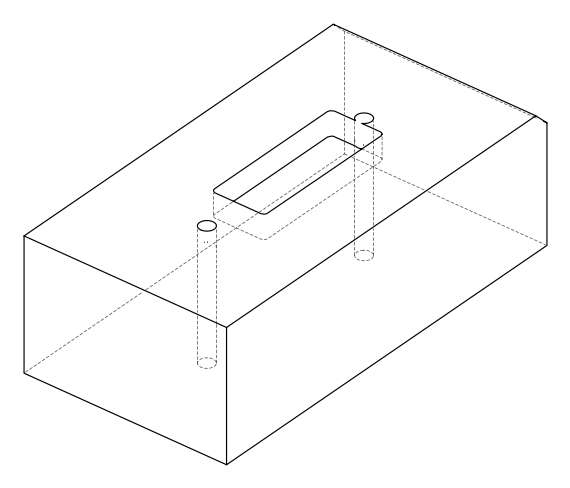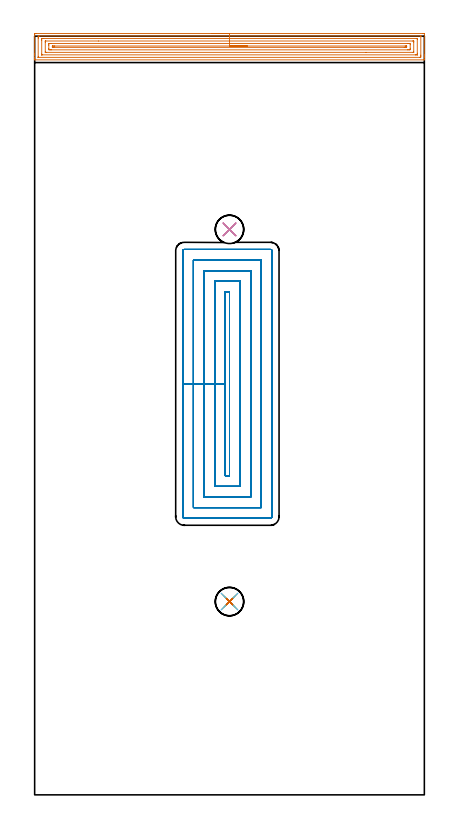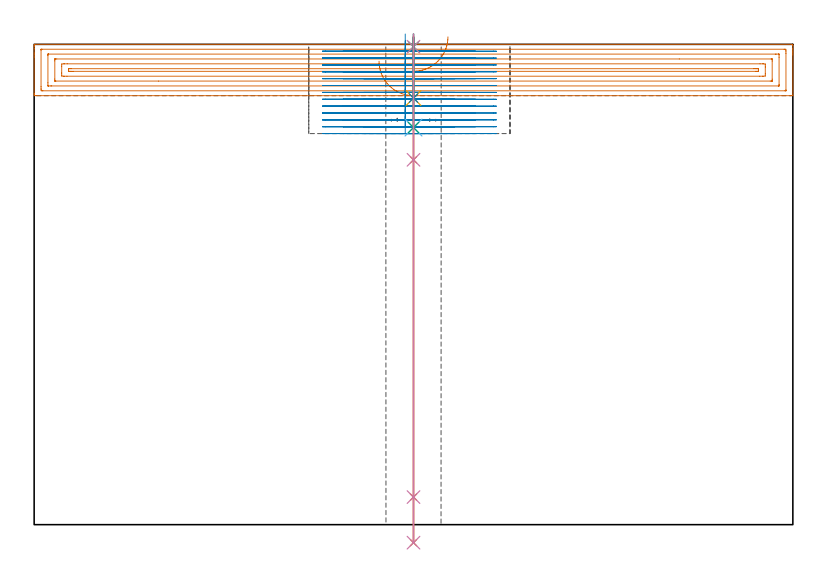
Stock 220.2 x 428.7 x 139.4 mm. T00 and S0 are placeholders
(PLAN: 10 operations, 8 tool changes, 54.6 min)
(1 AREA_MILL | FG_CHAMFER_SURFACE | UGT0205_001 | 10.79 min | 24442 mm3)
(2 MILL_RECTANGULAR_POCKET | POCKET_RECTANGULAR_STRAIGHT | NXT0201_009 | Follow Part, ap 2, ae 75% | 41.78 min | 241344 mm3)
(3 SPOT_DRILL | STEP1HOLE | NXT0321_9005460120000 | 0.03 min | 6 mm3)
(4 SPOT_DRILL_1 | STEP1HOLE_1 | NXT0321_9005460120000 | 0.03 min | 30 mm3)
(5 DRILL_BLIND_HOLE_INTO_CENTER | STEP1HOLE | UGT0301_217 | 0.07 min | 1114 mm3)
(6 DRILL_TO_ENLARGE_BLIND_HOLE | STEP1HOLE | NXT0301_111 | 0.11 min | 3443 mm3)
(7 GUN_DRILL_THROUGH_HOLE | STEP1HOLE | UGT0307_013 | 0.78 min | 23436 mm3)
(8 DRILL_BLIND_HOLE_INTO_CENTER_1 | STEP1HOLE_1 | UGT0301_217 | 0.07 min | 1144 mm3)
(9 DRILL_TO_ENLARGE_BLIND_HOLE_1 | STEP1HOLE_1 | NXT0301_111 | 0.11 min | 3347 mm3)
(10 GUN_DRILL_THROUGH_HOLE_1 | STEP1HOLE_1 | UGT0307_013 | 0.78 min | 23429 mm3)
(TOOL UGT0205_001 | Chamfer Mill 20 x 3 x 45 deg. | D20 FL50 Z2)
(TOOL NXT0201_009 | ENDMILL 8mm [2P460-0800-NA 1630] | D8 FL26 Z6)
(TOOL NXT0321_9005460120000 | NC Spot Drill, 142deg, 12mm, Carbide, Uncoated | D12 PA142 FL30 Z2)
(TOOL UGT0301_217 | Twist Drill 10.4 mm | D10.4 PA118 FL82 Z2)
(TOOL NXT0301_111 | Carbide Drill 16.1mm [860.1-1610-050A1-PM 4234] | D16.1 PA147 FL73 Z2)
(TOOL UGT0307_013 | Gun Drill 16 mm | D16 PA130 FL24 Z1)
(OP 1 AREA_MILL)
G17 G21 G94 G90
T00 M6
G54
G17 G0 G90 X100.1 Y430.2 S1061 M3
G43 Z149.4 H0
Z134.5
G94 G1 X100.138 Z133.628 F250.
X100.252 Z132.764
X100.441 Z131.912
X100.703 Z131.08
X101.037 Z130.274
X101.44 Z129.5
X101.908 Z128.764
X102.44 Z128.072
X103.029 Z127.429
X103.672 Z126.84
X104.364 Z126.309
X105.1 Z125.84
X105.874 Z125.437
X106.68 Z125.103
X107.512 Z124.841
X108.364 Z124.652
X109.228 Z124.538
X110.1 Z124.5
X219.577
X220.051 Y430.195 Z124.503
X220.19 Y430.192 Z124.506
X220.2 Y430.049 Z124.649
Y418.355 Z136.34
Y417.822 Z136.875
Y417.476 Z137.22
Y416.943 Z137.753
Y416.597 Z138.098
Y415.628 Z139.071
X220.19 Y415.307 Z139.393
X220.024 Y415.3 Z139.4
X0.176
X0.01 Y415.307 Z139.393
X0. Y415.629 Z139.071
Y415.905 Z138.795
Y416.597 Z138.098
Y417.822 Z136.875
Y418.355 Z136.34
Y418.967 Z135.728
Y429.516 Z125.182
X0.003 Y429.782 Z124.915
X0.01 Y430.192 Z124.505
X0.202 Y430.196 Z124.502
X0.623 Y430.2 Z124.5
X110.1
Y428.786 Z125.914
X217.909
X218.154 Y428.784 Z125.916
X218.184 Y428.782 Z125.918
X218.19 Y428.779 Z125.921
X218.194 Y428.771 Z125.929
X218.198 Y428.736 Z125.964
X218.199 Y428.703 Z125.997
X218.2 Y428.5 Z126.2
Y417.952 Z136.748
X218.196 Y417.476 Z137.224
X218.19 Y417.082 Z137.618
X218.167 Y416.721 Z137.979
X217.79 Y416.716 Z137.984
X217.67 Y416.715 Z137.985
X2.291 Y416.714 Z137.986
X2.046 Y416.716 Z137.984
X2.016 Y416.718 Z137.982
X2.01 Y416.721 Z137.979
X2.006 Y416.729 Z137.971
X2.002 Y416.764 Z137.936
X2.001 Y416.797 Z137.903
X2. Y417. Z137.7
Y427.548 Z127.152
X2.004 Y428.024 Z126.676
X2.009 Y428.418 Z126.282
X2.033 Y428.779 Z125.921
X2.41 Y428.784 Z125.916
X2.53 Y428.785 Z125.915
X110.1 Y428.786 Z125.914
Y427.372 Z127.328
X216.002 Y427.371 Z127.329
X216.079
X216.14 Y427.368 Z127.332
X216.178 Y427.365 Z127.335
X216.19 Y427.361 Z127.339
X216.192 Y427.339 Z127.361
X216.197 Y427.145 Z127.555
X216.2 Y426.951 Z127.749
Y419.04 Z135.66
X216.198 Y418.355 Z136.345
X216.195 Y418.165 Z136.535
X216.19 Y418.138 Z136.562
X216.173 Y418.135 Z136.565
X216.117 Y418.132 Z136.568
X216.002 Y418.13 Z136.57
X215.339 Y418.129 Z136.571
X215.109
X4.198
X4.121
X4.06 Y418.132 Z136.568
X4.022 Y418.135 Z136.565
X4.01 Y418.139 Z136.561
X4.008 Y418.161 Z136.539
X4.003 Y418.355 Z136.345
X4. Y418.549 Z136.151
Y426.46 Z128.24
X4.002 Y427.145 Z127.555
X4.005 Y427.335 Z127.365
X4.01 Y427.362 Z127.338
X4.027 Y427.365 Z127.335
X4.083 Y427.368 Z127.332
X4.198 Y427.37 Z127.33
X4.861 Y427.371 Z127.329
X5.091 Y427.372 Z127.328
X110.1
Y425.957 Z128.743
X213.636
X214.058 Y425.956 Z128.744
X214.142 Y425.953 Z128.747
X214.179 Y425.951 Z128.749
X214.19 Y425.946 Z128.754
X214.193 Y425.923 Z128.777
X214.196 Y425.819 Z128.881
X214.2 Y425.402 Z129.298
Y420.128 Z134.572
X214.196 Y419.681 Z135.019
X214.192 Y419.573 Z135.127
X214.19 Y419.552 Z135.148
X214.163 Y419.549 Z135.151
X214.094 Y419.546 Z135.154
X213.9 Y419.544 Z135.156
X187.241 Y419.543 Z135.157
X6.564
X6.142 Y419.545 Z135.155
X6.058 Y419.547 Z135.153
X6.021 Y419.549 Z135.151
X6.01 Y419.555 Z135.145
X6.007 Y419.577 Z135.123
X6.004 Y419.681 Z135.019
X6. Y420.098 Z134.602
Y425.372 Z129.328
X6.004 Y425.819 Z128.881
X6.008 Y425.927 Z128.773
X6.01 Y425.948 Z128.752
X6.037 Y425.951 Z128.749
X6.106 Y425.954 Z128.746
X6.3 Y425.956 Z128.744
X36.135 Y425.957 Z128.743
X110.1
Y424.543 Z130.157
X210.605
X211.499 Y424.542 Z130.158
X211.534 Y424.541 Z130.159
X212.19 Y424.508 Z130.192
X212.199 Y423.854 Z130.846
X212.2 Y421.871 Z132.829
X212.197 Y421.219 Z133.481
X212.19 Y420.992 Z133.708
X211.568 Y420.959 Z133.741
X211.534 Y420.958 Z133.742
X210.676 Y420.957 Z133.743
X9.595
X8.701 Y420.958 Z133.742
X8.666 Y420.959 Z133.741
X8.01 Y420.992 Z133.708
X8.001 Y421.646 Z133.054
X8. Y423.629 Z131.071
X8.003 Y424.281 Z130.419
X8.01 Y424.508 Z130.192
X8.632 Y424.541 Z130.159
X8.666 Y424.542 Z130.158
X9.524 Y424.543 Z130.157
X110.1
Y423.129 Z131.571
X209.361
X209.747 Y423.128 Z131.572
X210.131 Y423.124 Z131.576
X210.179 Y423.122 Z131.578
X210.191 Y423.116 Z131.584
X210.194 Y423.096 Z131.604
X210.198 Y423.018 Z131.682
X210.2 Y422.899 Z131.801
X210.199 Y422.75 Z131.95
X210.195 Y422.527 Z132.173
X210.19 Y422.417 Z132.283
X210.179 Y422.378 Z132.322
X210.127 Y422.375 Z132.325
X209.747 Y422.373 Z132.327
X209.238 Y422.371 Z132.329
X208.853
X10.839
X10.453 Y422.372 Z132.328
X10.069 Y422.376 Z132.324
X10.021 Y422.378 Z132.322
X10.009 Y422.384 Z132.316
X10.006 Y422.404 Z132.296
X10.002 Y422.482 Z132.218
X10. Y422.601 Z132.099
X10.001 Y422.75 Z131.95
X10.005 Y422.973 Z131.727
X10.01 Y423.084 Z131.616
X10.021 Y423.122 Z131.578
X10.073 Y423.125 Z131.575
X10.453 Y423.127 Z131.573
X10.962 Y423.129 Z131.571
X11.347
X110.1
X110.972 Z131.609
X111.836 Z131.723
X112.688 Z131.912
X113.52 Z132.174
X114.326 Z132.508
X115.1 Z132.911
X115.836 Z133.38
X116.528 Z133.911
X117.171 Z134.5
X117.76 Z135.143
X118.292 Z135.835
X118.76 Z136.571
X119.163 Z137.345
X119.497 Z138.151
X119.759 Z138.983
X119.948 Z139.835
X120.062 Z140.7
X120.1 Z141.571
G0 Z149.4
M5
M2
(OP 2 MILL_RECTANGULAR_POCKET)
G17 G21 G94 G90
T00 M6
G54
G17 G0 G90 X107.7 Y250.882 S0 M3
G43 Z149.4 H1
Z142.4
G94 G1 Y232.25 Z137.408 F250.
Y180.3 F500.
X110.1
Y284.2
X107.7
Y232.25
X101.7
Y174.3
X116.1
Y290.2
X101.7
Y232.25
X95.7
Y168.3
X122.1
Y296.2
X113.373
X95.7
Y232.25
X89.7
Y162.3
X128.1
Y302.2
X89.7
Y232.25
X83.7
Y157.1
G3 X84.5 Y156.3 R0.8
G1 X133.3
G3 X134.1 Y157.1 R0.8
G1 Y307.4
G3 X133.3 Y308.2 R0.8
G1 X84.5
G3 X83.7 Y307.4 R0.8
G1 Y232.25
Y231.25
G0 X107.7 Y250.882 Z140.408
G1 Y232.25 Z135.415 F250.
Y180.3 F500.
X110.1
Y284.2
X107.7
Y232.25
X101.7
Y174.3
X116.1
Y290.2
X101.7
Y232.25
X95.7
Y168.3
X122.1
Y296.2
X113.373
X95.7
Y232.25
X89.7
Y162.3
X128.1
Y302.2
X89.7
Y232.25
X83.7
Y157.1
G3 X84.5 Y156.3 R0.8
G1 X133.3
G3 X134.1 Y157.1 R0.8
G1 Y307.4
G3 X133.3 Y308.2 R0.8
G1 X84.5
G3 X83.7 Y307.4 R0.8
G1 Y232.25
Y231.25
G0 X107.7 Y250.882 Z138.415
G1 Y232.25 Z133.423 F250.
Y180.3 F500.
X110.1
Y284.2
X107.7
Y232.25
X101.7
Y174.3
X116.1
Y290.2
X101.7
Y232.25
X95.7
Y168.3
X122.1
Y296.2
X113.373
X95.7
Y232.25
X89.7
Y162.3
X128.1
Y302.2
X89.7
Y232.25
X83.7
Y157.1
G3 X84.5 Y156.3 R0.8
G1 X133.3
G3 X134.1 Y157.1 R0.8
G1 Y307.4
G3 X133.3 Y308.2 R0.8
G1 X84.5
G3 X83.7 Y307.4 R0.8
G1 Y232.25
Y231.25
G0 X107.7 Y250.882 Z136.423
G1 Y232.25 Z131.431 F250.
Y180.3 F500.
X110.1
Y284.2
X107.7
Y232.25
X101.7
Y174.3
X116.1
Y290.2
X101.7
Y232.25
X95.7
Y168.3
X122.1
Y296.2
X113.373
X95.7
Y232.25
X89.7
Y162.3
X128.1
Y302.2
X89.7
Y232.25
X83.7
Y157.1
G3 X84.5 Y156.3 R0.8
G1 X133.3
G3 X134.1 Y157.1 R0.8
G1 Y307.4
G3 X133.3 Y308.2 R0.8
G1 X84.5
G3 X83.7 Y307.4 R0.8
G1 Y232.25
Y231.25
G0 X107.7 Y250.882 Z134.431
G1 Y232.25 Z129.438 F250.
Y180.3 F500.
X110.1
Y284.2
X107.7
Y232.25
X101.7
Y174.3
X116.1
Y290.2
X101.7
Y232.25
X95.7
Y168.3
X122.1
Y296.2
X113.373
X95.7
Y232.25
X89.7
Y162.3
X128.1
Y302.2
X89.7
Y232.25
X83.7
Y157.1
G3 X84.5 Y156.3 R0.8
G1 X133.3
G3 X134.1 Y157.1 R0.8
G1 Y307.4
G3 X133.3 Y308.2 R0.8
G1 X84.5
G3 X83.7 Y307.4 R0.8
G1 Y232.25
Y231.25
G0 X107.7 Y250.882 Z132.438
G1 Y232.25 Z127.446 F250.
Y180.3 F500.
X110.1
Y284.2
X107.7
Y232.25
X101.7
Y174.3
X116.1
Y290.2
X101.7
Y232.25
X95.7
Y168.3
X122.1
Y296.2
X113.373
X95.7
Y232.25
X89.7
Y162.3
X128.1
Y302.2
X89.7
Y232.25
X83.7
Y157.1
G3 X84.5 Y156.3 R0.8
G1 X133.3
G3 X134.1 Y157.1 R0.8
G1 Y307.4
G3 X133.3 Y308.2 R0.8
G1 X84.5
G3 X83.7 Y307.4 R0.8
G1 Y232.25
Y231.25
G0 X107.7 Y250.882 Z130.446
G1 Y232.25 Z125.454 F250.
Y180.3 F500.
X110.1
Y284.2
X107.7
Y232.25
X101.7
Y174.3
X116.1
Y290.2
X101.7
Y232.25
X95.7
Y168.3
X122.1
Y296.2
X113.373
X95.7
Y232.25
X89.7
Y162.3
X128.1
Y302.2
X89.7
Y232.25
X83.7
Y157.1
G3 X84.5 Y156.3 R0.8
G1 X133.3
G3 X134.1 Y157.1 R0.8
G1 Y307.4
G3 X133.3 Y308.2 R0.8
G1 X84.5
G3 X83.7 Y307.4 R0.8
G1 Y232.25
Y231.25
G0 X107.7 Y250.882 Z128.454
G1 Y232.25 Z123.462 F250.
Y180.3 F500.
X110.1
Y284.2
X107.7
Y232.25
X101.7
Y174.3
X116.1
Y290.2
X101.7
Y232.25
X95.7
Y168.3
X122.1
Y296.2
X113.371
X95.7
Y232.25
X89.7
Y162.3
X128.1
Y302.2
X113.371
X89.7
Y232.25
X83.7
Y157.1
G3 X84.5 Y156.3 R0.8
G1 X133.3
G3 X134.1 Y157.1 R0.8
G1 Y307.4
G3 X133.3 Y308.2 R0.8
G1 X84.5
G3 X83.7 Y307.4 R0.8
G1 Y232.25
Y231.25
G0 X107.7 Y250.882 Z126.462
G1 Y232.25 Z121.469 F250.
Y180.3 F500.
X110.1
Y284.2
X107.7
Y232.25
X101.7
Y174.3
X116.1
Y290.2
X101.7
Y232.25
X95.7
Y168.3
X122.1
Y296.2
X113.371
X95.7
Y232.25
X89.7
Y162.3
X128.1
Y302.2
X113.371
X89.7
Y232.25
X83.7
Y157.1
G3 X84.5 Y156.3 R0.8
G1 X133.3
G3 X134.1 Y157.1 R0.8
G1 Y307.4
G3 X133.3 Y308.2 R0.8
G1 X84.5
G3 X83.7 Y307.4 R0.8
G1 Y232.25
Y231.25
G0 X107.7 Y250.882 Z124.469
G1 Y232.25 Z119.477 F250.
Y180.3 F500.
X110.1
Y284.2
X107.7
Y232.25
X101.7
Y174.3
X116.1
Y290.2
X101.7
Y232.25
X95.7
Y168.3
X122.1
Y296.2
X113.371
X95.7
Y232.25
X89.7
Y162.3
X128.1
Y302.2
X113.371
X89.7
Y232.25
X83.7
Y157.1
G3 X84.5 Y156.3 R0.8
G1 X133.3
G3 X134.1 Y157.1 R0.8
G1 Y307.4
G3 X133.3 Y308.2 R0.8
G1 X84.5
G3 X83.7 Y307.4 R0.8
G1 Y232.25
Y231.25
G0 X107.7 Y250.882 Z122.477
G1 Y232.25 Z117.485 F250.
Y180.3 F500.
X110.1
Y284.2
X107.7
Y232.25
X101.7
Y174.3
X116.1
Y290.2
X101.7
Y232.25
X95.7
Y168.3
X122.1
Y296.2
X113.371
X95.7
Y232.25
X89.7
Y162.3
X128.1
Y302.2
X113.371
X89.7
Y232.25
X83.7
Y157.1
G3 X84.5 Y156.3 R0.8
G1 X133.3
G3 X134.1 Y157.1 R0.8
G1 Y307.4
G3 X133.3 Y308.2 R0.8
G1 X84.5
G3 X83.7 Y307.4 R0.8
G1 Y232.25
Y231.25
G0 X107.7 Y250.882 Z120.485
G1 Y232.25 Z115.492 F250.
Y180.3 F500.
X110.1
Y284.2
X107.7
Y232.25
X101.7
Y174.3
X116.1
Y290.2
X101.7
Y232.25
X95.7
Y168.3
X122.1
Y296.2
X113.371
X95.7
Y232.25
X89.7
Y162.3
X128.1
Y302.2
X113.371
X89.7
Y232.25
X83.7
Y157.1
G3 X84.5 Y156.3 R0.8
G1 X133.3
G3 X134.1 Y157.1 R0.8
G1 Y307.4
G3 X133.3 Y308.2 R0.8
G1 X84.5
G3 X83.7 Y307.4 R0.8
G1 Y232.25
Y231.25
G0 X107.7 Y250.882 Z118.492
G1 Y232.25 Z113.5 F250.
Y180.3 F500.
X110.1
Y284.2
X107.7
Y232.25
X101.7
Y174.3
X116.1
Y290.2
X101.7
Y232.25
X95.7
Y168.3
X122.1
Y296.2
X113.371
X95.7
Y232.25
X89.7
Y162.3
X128.1
Y302.2
X113.371
X89.7
Y232.25
X83.7
Y157.1
G3 X84.5 Y156.3 R0.8
G1 X133.3
G3 X134.1 Y157.1 R0.8
G1 Y307.4
G3 X133.3 Y308.2 R0.8
G1 X84.5
G3 X83.7 Y307.4 R0.8
G1 Y232.25
Y231.25
G0 Z149.4
M5
M2
(OP 3 SPOT_DRILL)
G17 G21 G94 G90
T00 M6
G54
G17 G0 G90 X110.1 Y109.2 S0 M3
G43 Z149.4 H0
G94 G81 G98 Z138.711 F250. R142.4
G80
M5
M2
(OP 4 SPOT_DRILL_1)
G17 G21 G94 G90
T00 M6
G54
G17 G0 G90 X110.1 Y319.5 S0 M3
G43 Z149.4 H0
G94 G81 G98 Z138.711 F250. R142.4
G80
M5
M2
(OP 5 DRILL_BLIND_HOLE_INTO_CENTER)
G17 G21 G94 G90
T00 M6
G54
G17 G0 G90 X110.1 Y109.2 S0 M3
G43 Z149.4 H0
G94 G81 G98 Z123.8 F250. R141.4
G80
M5
M2
(OP 6 DRILL_TO_ENLARGE_BLIND_HOLE)
G17 G21 G94 G90
T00 M6
G54
G17 G0 G90 X110.1 Y109.2 S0 M3
G43 Z149.4 H1
G94 G81 G98 Z115.25 F250. R141.4
G80
M5
M2
(OP 7 GUN_DRILL_THROUGH_HOLE)
G17 G21 G94 G90
T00 M6
G54
G17 G0 G90 X110.1 Y109.2 M8
G43 Z149.4 H0
Z141.62
S716 M3
G94 G1 Z105.889 F125. M26
G4 X.084
Z8. F250.
G4 X.084
Z-5.23 F125.
G4 X.084
M5
M9
G0 Z141.62
Z149.4
M2
(OP 8 DRILL_BLIND_HOLE_INTO_CENTER_1)
G17 G21 G94 G90
T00 M6
G54
G17 G0 G90 X110.1 Y319.5 S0 M3
G43 Z149.4 H0
G94 G81 G98 Z123.8 F250. R141.4
G80
M5
M2
(OP 9 DRILL_TO_ENLARGE_BLIND_HOLE_1)
G17 G21 G94 G90
T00 M6
G54
G17 G0 G90 X110.1 Y319.5 S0 M3
G43 Z149.4 H1
G94 G81 G98 Z115.25 F250. R141.4
G80
M5
M2
(OP 10 GUN_DRILL_THROUGH_HOLE_1)
G17 G21 G94 G90
T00 M6
G54
G17 G0 G90 X110.1 Y319.5 M8
G43 Z149.4 H0
Z141.62
S716 M3
G94 G1 Z105.889 F125. M26
G4 X.084
Z8. F250.
G4 X.084
Z-5.23 F125.
G4 X.084
M5
M9
G0 Z141.62
Z149.4
M2
